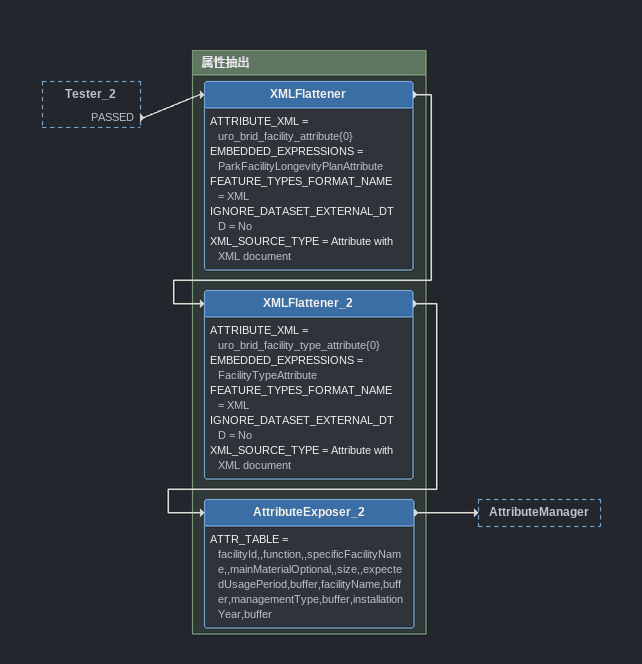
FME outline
Tester_2 [outside]
    PASSED -> XMLFlattener

Bookmark: 属性抽出
XMLFlattener
    ATTRIBUTE_XML = uro_brid_facility_attribute{0}
    EMBEDDED_EXPRESSIONS = ParkFacilityLongevityPlanAttribute
    FEATURE_TYPES_FORMAT_NAME = XML
    IGNORE_DATASET_EXTERNAL_DTD = No
    XML_SOURCE_TYPE = Attribute with XML document
    -> XMLFlattener_2
XMLFlattener_2
    ATTRIBUTE_XML = uro_brid_facility_type_attribute{0}
    EMBEDDED_EXPRESSIONS = FacilityTypeAttribute
    FEATURE_TYPES_FORMAT_NAME = XML
    IGNORE_DATASET_EXTERNAL_DTD = No
    XML_SOURCE_TYPE = Attribute with XML document
    -> AttributeExposer_2
AttributeExposer_2
    ATTR_TABLE = facilityId,,function,,specificFacilityName,,mainMaterialOptional,,size,,expectedUsagePeriod,buffer,facilityName,buffer,managementType,buffer,installationYear,buffer
    -> AttributeManager
